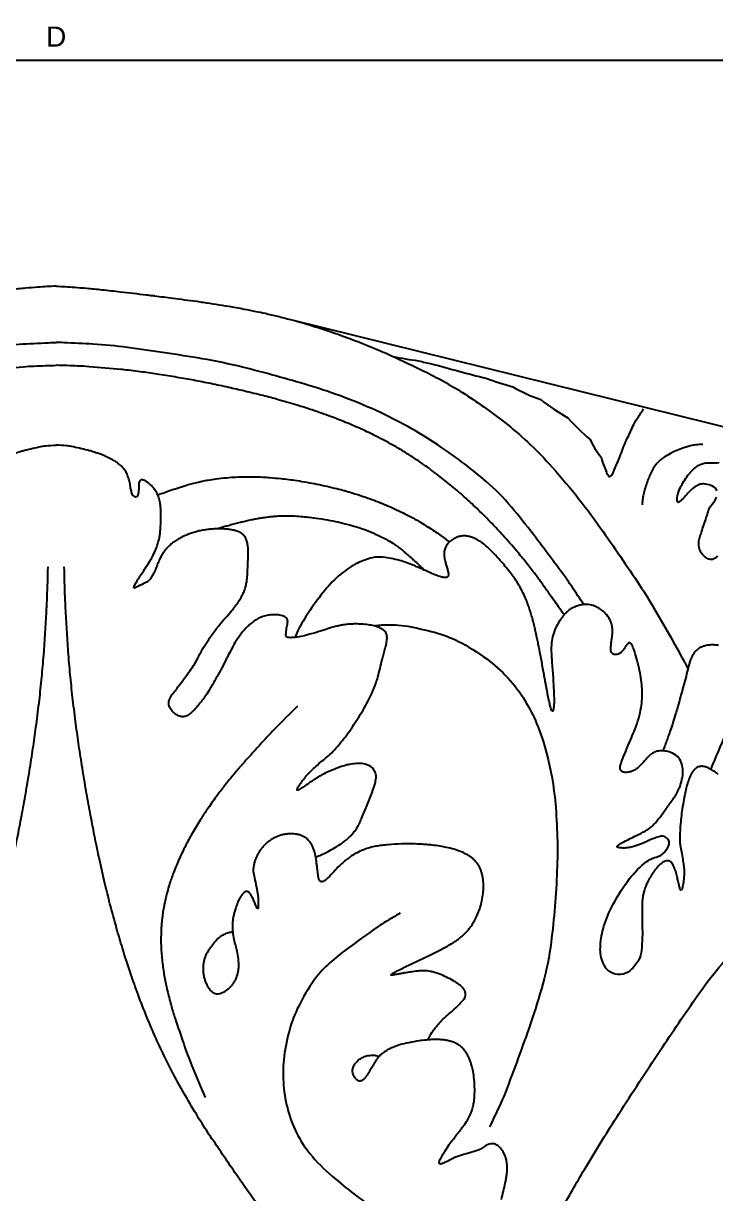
# Model space of a CAD drawing. Header units: millimetres. Extents: x 96 to 279, y 61 to 183.
# Drawn here: x 142.57 to 145.79, y 125.75 to 131.2 of the extents above; entities that cross this region are included whole.
import ezdxf

# ---------------------------------------------------------------- set-up
doc = ezdxf.new("R2010")
doc.units = ezdxf.units.MM
doc.layers.add('DIMENSIONS', color=4, linetype='Continuous')
doc.layers.add('PART', color=7, linetype='Continuous')
doc.styles.get("Standard").update_dxf_attribs({"font": 'arial.ttf'})
doc.dimstyles.new('BALMER1', dxfattribs={"dimscale": 0, "dimtxt": 0.09375, "dimasz": 0.125, "dimexe": 0.0625, "dimexo": 0.125, "dimgap": 0.0625, "dimtad": 1, "dimdec": 4, "dimlfac": -1, "dimzin": 3, "dimdsep": 46, "dimlunit": 4, "dimtxsty": 'Standard', "dimcen": 0.0625, "dimdle": 0.0625, "dimclrd": 256, "dimclre": 256, "dimclrt": 256, "dimadec": 0, "dimazin": 0, "dimtfac": 0.75, "dimtdec": 4, "dimtix": 1, "dimtmove": 2, "dimatfit": 3, "dimfxl": 1, "dimtolj": 1, "dimtzin": 3, "dimarcsym": 0})

# ---------------------------------------------------------------- blocks, each defined once
blk = doc.blocks.new('BALMERREPEAT206VI')
at = {"layer": 'PART'}
blk.add_line((-1.0919, 6.7195), (-5.3678, 5.6609), dxfattribs=at)
at = {"layer": 'PART', "flags": 128}
for points in [[(0, 6.8748, 0.004765), (-0.0854, 6.8699, 0.00707), (-0.1429, 6.8652, 0.000068), (-0.2125, 6.8585, 0.003424), (-0.2139, 6.8584, 0.00141), (-0.2987, 6.8488, 0.000985), (-0.4199, 6.8346, 0.000026), (-0.4326, 6.8331, 0.000143), (-0.4349, 6.8328, 0.001594), (-0.4589, 6.8299, 0.000454), (-0.5432, 6.8191, 0.001104), (-0.5983, 6.8119, 0.001063), (-0.6556, 6.8042, 0.003004), (-0.6852, 6.7999, 0.001492), (-0.7446, 6.7909, 0.004058), (-0.8027, 6.7814, 0.00325), (-0.875, 6.7684, 0.004275), (-0.931, 6.7575, 0.005646), (-0.9732, 6.7485, 0.003985), (-1.0319, 6.7346, 0.00392), (-1.0914, 6.7196, 0.00046), (-1.0914, 6.7196, 0.00002), (-1.0919, 6.7195)], [(-1.0919, 6.7195, 0.010395), (-1.1939, 6.6904, 0.009655), (-1.3036, 6.6544, 0.008393), (-1.3904, 6.6223, 0.005969), (-1.5112, 6.5737, 0.010631), (-1.5628, 6.5509, 0.00359), (-1.7135, 6.4792, 0.028519), (-1.8929, 6.3792, 0.02444), (-2.0887, 6.2412, 0.042464), (-2.2961, 6.0487, 0.031172), (-2.5369, 5.7483, 0.005938), (-2.72, 5.4815, 0.015899), (-2.784, 5.3789, 0.003045), (-2.8699, 5.2287, 0.004338), (-2.9287, 5.1225, 0.006357), (-2.9309, 5.1183, 0.001068), (-2.9435, 5.0933)], [(-2.4581, 5.392, -0.003934), (-2.4039, 5.4744, -0.009758), (-2.3812, 5.507, -0.006311), (-2.2237, 5.7184, -0.010206), (-2.122, 5.8458, -0.042649), (-2.0039, 5.9653, -0.027369), (-1.796, 6.1238, -0.039934), (-1.5109, 6.2859, -0.036699), (-1.1776, 6.4128, -0.011519), (-0.8685, 6.4974, -0.019183), (-0.6801, 6.5368, -0.008754), (-0.3328, 6.5893, -0.019022), (-0.1717, 6.6046, -0.002882), (-0.0351, 6.6115, -0.011668), (-0.0013, 6.6123, -0.001049), (-0.0012, 6.6123, -0.000099), (0, 6.6123)], [(-1.5694, 6.5465, -0.007653), (-1.6877, 6.5272, -0.017316), (-1.7505, 6.5137, -0.007976), (-2.0039, 6.4456, -0.016081), (-2.1278, 6.4059, -0.042071), (-2.258, 6.3467, -0.039456), (-2.3847, 6.2619, -0.050147), (-2.4874, 6.1625, -0.072744), (-2.5396, 6.0787, -0.048718), (-2.555, 6.0311, 0.076128), (-2.5666, 6.0012, 0.022503), (-2.5735, 5.9903, 0.112579), (-2.5754, 5.9886, 0.189766), (-2.5795, 5.988, 0.120256), (-2.5853, 5.991, 0.056261), (-2.5905, 5.9966, 0.040197), (-2.5961, 6.0058, 0.037333), (-2.6152, 6.0519, -0.023162), (-2.644, 6.1271, -0.004211), (-2.66, 6.1631, -0.002214), (-2.6915, 6.2311, -0.031785), (-2.7044, 6.2546, -0.014546), (-2.7372, 6.3033)], [(-2.3668, 5.3444, -0.000194), (-2.3501, 5.3683, -0.00036), (-2.3411, 5.3812, -0.000001), (-2.3191, 5.4126, -0.000191), (-2.319, 5.4127, -0.000279), (-2.3114, 5.4234, -0.000187), (-2.3001, 5.4395, -0.000429), (-2.2956, 5.4459, -0.000169), (-2.284, 5.4621, -0.001111), (-2.2759, 5.4736, -0.000541), (-2.259, 5.4971, -0.00208), (-2.2554, 5.5021, -0.000527), (-2.241, 5.5217, -0.006408), (-2.2284, 5.5383, -0.002089), (-2.1889, 5.5888, -0.009338), (-2.1469, 5.6402, -0.006259), (-2.0817, 5.7147, -0.009682), (-2.031, 5.7692, -0.007931), (-1.9667, 5.8336, -0.009743), (-1.9094, 5.887, -0.008817), (-1.8439, 5.9437, -0.01083), (-1.782, 5.9931, -0.010085), (-1.7135, 6.0434, -0.011735), (-1.6449, 6.0891, -0.011925), (-1.5755, 6.1309, -0.011048), (-1.5016, 6.1708, -0.011717), (-1.4303, 6.2052, -0.00853), (-1.349, 6.2405, -0.010074), (-1.2791, 6.2677, -0.006591), (-1.1928, 6.2982, -0.008269), (-1.1233, 6.3203, -0.004903), (-1.035, 6.346, -0.006164), (-0.9643, 6.3649, -0.00367), (-0.8785, 6.3859, -0.004208), (-0.8033, 6.4032, -0.003621), (-0.7202, 6.4208, -0.003837), (-0.6415, 6.4363, -0.004638), (-0.5641, 6.4502, -0.004239), (-0.4791, 6.4639, -0.005249), (-0.4019, 6.4749, -0.004749), (-0.3163, 6.4853, -0.005776), (-0.3033, 6.4866, -0.000498), (-0.1531, 6.4998, -0.011076), (-0.1018, 6.503, -0.005592), (0, 6.5062)], [(-3.0808, 5.6182, 0.096266), (-3.0682, 5.6062, 0.117817), (-3.0547, 5.6015, 0.123141), (-3.0418, 5.6034, 0.074673), (-3.0235, 5.6143, 0.055485), (-3.0084, 5.6298, 0.074977), (-3.0006, 5.6438, 0.071405), (-2.9945, 5.671, 0.085394), (-2.9967, 5.6943, 0.004289), (-3.0032, 5.7177, 0.008675), (-3.0068, 5.7292, 0.002376), (-3.0181, 5.7632, -0.003077), (-3.0294, 5.7973, -0.007052), (-3.033, 5.8088, 0.003922), (-3.0393, 5.8296, 0.117968), (-3.0574, 5.8601, -0.109279), (-3.0775, 5.8926, -0.072745)], [(-3.0788, 5.9218, -0.180831), (-3.0666, 5.9387, -0.104834), (-3.0337, 5.9518, -0.040878), (-3.0111, 5.9538, -0.086111), (-3.0004, 5.952, -0.062544), (-2.9762, 5.9399, -0.055417), (-2.9529, 5.9203, -0.009702), (-2.9341, 5.8998, 0.014165), (-2.921, 5.8859, 0.003818), (-2.9134, 5.8783, 0.005287), (-2.9079, 5.8729, 0.063543), (-2.9019, 5.8686, 0.131249), (-2.8984, 5.8678, 0.231687), (-2.8964, 5.8688, 0.091342), (-2.8939, 5.8738, 0.076698), (-2.8936, 5.8766, 0.016516), (-2.8944, 5.89, 0.083013), (-2.905, 5.929, 0.049371), (-2.9391, 5.9875, 0.070987), (-2.9836, 6.0337, 0.114482), (-3.02, 6.0505, 0.076441), (-3.053, 6.0522, -0.069486), (-3.0894, 6.0536, -0.029318)], [(-3.0133, 6.1378, -0.023885), (-2.9794, 6.1357, -0.035019), (-2.9566, 6.1316, -0.080314), (-2.8331, 6.0779, -0.131471), (-2.7771, 6.0164, -0.031167), (-2.755, 5.9663, -0.029135), (-2.738, 5.9103, -0.023491), (-2.7337, 5.8875, -0.017198), (-2.7302, 5.8559)], [(-1.2098, 4.2159, -0.017366), (-1.2584, 4.2374, -0.02423), (-1.2919, 4.2556, -0.001306), (-1.3248, 4.2758, -0.011731), (-1.3284, 4.2782, -0.017009), (-1.3443, 4.2899, -0.01569), (-1.3607, 4.3036, -0.022974), (-1.3744, 4.3171, -0.021114), (-1.3879, 4.333, -0.022254), (-1.4005, 4.3506, -0.025796), (-1.4098, 4.3667, -0.014738), (-1.4203, 4.3889, -0.005784), (-1.4448, 4.4464, -0.005629), (-1.4634, 4.4932, -0.005765), (-1.4805, 4.5392, -0.028744), (-1.486, 4.5581, -0.020918), (-1.4911, 4.5847, -0.105575), (-1.49, 4.6005, -0.071455), (-1.4806, 4.6218, -0.167663), (-1.4523, 4.6447, -0.111707), (-1.3989, 4.6513, -0.0112), (-1.3655, 4.6472, -0.033481), (-1.3545, 4.6448, -0.007693), (-1.329, 4.6372, -0.011722), (-1.3125, 4.6315, -0.015922), (-1.268, 4.6133, -0.022732), (-1.238, 4.5983, -0.007393), (-1.2134, 4.584, -0.011792), (-1.1983, 4.5745, -0.008174), (-1.1752, 4.5586, 0.007652), (-1.152, 4.5426, 0.00473), (-1.1404, 4.535, 0.006508), (-1.1318, 4.5297, 0.039782), (-1.1281, 4.5278, 0.057816), (-1.1253, 4.5271, 0.143676), (-1.1234, 4.5273, 0.223234), (-1.1225, 4.5283, 0.130173), (-1.1225, 4.53, 0.051827), (-1.1239, 4.534, 0.009578), (-1.1266, 4.5392, 0.012521), (-1.1288, 4.5431, 0.013433), (-1.1343, 4.5517, 0.007739), (-1.1444, 4.5663, 0.0163), (-1.1617, 4.5888, 0.018511), (-1.1783, 4.6074, 0.010234), (-1.1894, 4.6186, 0.005648), (-1.2101, 4.6381, 0.020735), (-1.24, 4.6635, -0.02096), (-1.27, 4.6888, -0.019258), (-1.2973, 4.716, -0.016292), (-1.3273, 4.7505, -0.011129), (-1.3544, 4.7853, -0.010565), (-1.3813, 4.8231, -0.008314), (-1.4065, 4.8615, -0.008436), (-1.43, 4.9002, -0.012966), (-1.452, 4.9401, -0.014024), (-1.4704, 4.978, -0.016201), (-1.4893, 5.0241, -0.02557), (-1.4988, 5.0542, -0.002235), (-1.5091, 5.0944, 0.001891), (-1.5194, 5.1346, 0.000694), (-1.5257, 5.1586, -0.000446), (-1.5319, 5.1826, -0.016124), (-1.5386, 5.2119, -0.021139), (-1.5419, 5.2345, -0.068443), (-1.5416, 5.2454, -0.06171), (-1.5382, 5.2569, -0.065653), (-1.5324, 5.2663, -0.065624), (-1.5244, 5.274, -0.033078), (-1.5132, 5.2811, -0.037012), (-1.5023, 5.2861, -0.017502), (-1.4886, 5.2906, -0.018167), (-1.475, 5.294, -0.022338), (-1.4482, 5.2984, -0.019375), (-1.417, 5.301, -0.013097), (-1.3877, 5.3015, -0.018509), (-1.3669, 5.3005, -0.013321), (-1.3414, 5.2977, -0.018653), (-1.3234, 5.2945, -0.00806), (-1.3065, 5.2906, -0.005867), (-1.2834, 5.2846, -0.015822), (-1.247, 5.2733, 0.01277), (-1.2019, 5.2591, 0.013502), (-1.1488, 5.2454, 0.022804), (-1.1169, 5.2396, 0.011178), (-1.109, 5.2387, 0.007144), (-1.0966, 5.2378, 0.03338), (-1.0862, 5.2378, 0.04717), (-1.0789, 5.2391, 0.15624), (-1.073, 5.2429, 0.172405), (-1.0708, 5.2489, 0.021773), (-1.0709, 5.253, 0.006026), (-1.0723, 5.2675, 0.029246), (-1.0768, 5.2953, -0.04801), (-1.079, 5.3123, -0.108676), (-1.0773, 5.321, -0.093094), (-1.0717, 5.3294, -0.064577), (-1.0638, 5.3356, -0.062234), (-1.0543, 5.3398, -0.024243), (-1.0415, 5.3429, -0.028964), (-1.0306, 5.3444, -0.019904), (-1.0195, 5.3448, -0.014866), (-1.0046, 5.3443, -0.039566), (-0.9817, 5.3411, -0.035633), (-0.9572, 5.3337, -0.034312), (-0.9371, 5.3244, -0.03337), (-0.9179, 5.3122, -0.023575), (-0.9017, 5.299, -0.021473), (-0.8852, 5.283, -0.028734), (-0.8569, 5.2493, -0.029513), (-0.8333, 5.2135, -0.015642), (-0.7979, 5.1475, 0.012374), (-0.7537, 5.0638, 0.002106), (-0.7241, 5.0116, 0.005131), (-0.7117, 4.9903, 0.024337), (-0.6918, 4.9606, 0.016104), (-0.6584, 4.9183, 0.017871), (-0.6392, 4.8972, 0.026758), (-0.6251, 4.8842, 0.03532), (-0.6161, 4.8777, 0.036319), (-0.6064, 4.8728, 0.062998), (-0.5965, 4.8699, 0.061433), (-0.586, 4.8696, 0.055548), (-0.5757, 4.8718, 0.049247), (-0.5647, 4.8765, 0.032932), (-0.5544, 4.8833, 0.034436), (-0.5454, 4.891, 0.036664), (-0.5375, 4.9002, 0.038319), (-0.5312, 4.9099, 0.051338), (-0.5269, 4.9205, 0.059251), (-0.5253, 4.9302, 0.048993), (-0.5258, 4.9405, 0.05117), (-0.5283, 4.9501, 0.026291), (-0.5336, 4.9626, 0.04321), (-0.5379, 4.9697, 0.011699), (-0.5495, 4.9849, -0.007544), (-0.5677, 5.0083, -0.002695), (-0.597, 5.0475, -0.002897), (-0.6238, 5.0843, -0.038623), (-0.6649, 5.1518, 0.033602), (-0.7113, 5.2298, 0.006761), (-0.7435, 5.2751, 0.013263), (-0.7608, 5.2975, 0.01477), (-0.789, 5.3301, -0.015015), (-0.8172, 5.3627, -0.004598), (-0.8322, 5.3814, -0.006019), (-0.8434, 5.396, -0.019766), (-0.8533, 5.4104, -0.014634), (-0.8652, 5.4307, -0.026496), (-0.8737, 5.4482, -0.025034), (-0.8807, 5.4676, -0.023033), (-0.8861, 5.4887, -0.026959), (-0.889, 5.5071, -0.010521), (-0.8914, 5.5386, -0.006029), (-0.8938, 5.5938, -0.002653), (-0.8945, 5.6223, -0.00434), (-0.8947, 5.6398, -0.026731), (-0.8936, 5.6624, -0.030045), (-0.8903, 5.6822, -0.02801), (-0.8876, 5.6916, -0.029031), (-0.884, 5.7003, -0.036422), (-0.8793, 5.7084, -0.039983), (-0.8739, 5.7151, -0.037836), (-0.8675, 5.721, -0.034409), (-0.8596, 5.7263, -0.026569), (-0.8514, 5.7305, -0.023261), (-0.8417, 5.7343, -0.032297), (-0.8233, 5.7392, -0.025399), (-0.7993, 5.7427, -0.012682), (-0.7745, 5.7444, -0.015671), (-0.7544, 5.7447, -0.010829), (-0.73, 5.7437, -0.013206), (-0.7101, 5.7419, -0.013421), (-0.6886, 5.7388, -0.013289), (-0.6671, 5.7346, -0.014097), (-0.6472, 5.7295, -0.012976), (-0.6259, 5.7228, -0.015823), (-0.6077, 5.7159, -0.013771), (-0.5872, 5.7068, -0.020361), (-0.5705, 5.6979, -0.017443), (-0.5518, 5.686, -0.026086), (-0.5364, 5.6743, -0.02323), (-0.5206, 5.6596, -0.028277), (-0.5047, 5.6413, -0.038655), (-0.4949, 5.6265, -0.013045), (-0.4863, 5.6101, -0.009147), (-0.4752, 5.5862, -0.01417), (-0.4666, 5.5652, 0.01469), (-0.4579, 5.5441, 0.031885), (-0.4466, 5.5224, 0.046043), (-0.4365, 5.5088, 0.032774), (-0.4276, 5.5001, 0.061384), (-0.4221, 5.4965, 0.000296), (-0.4184, 5.4946, 0.00008), (-0.4048, 5.4878, 0.000287), (-0.3735, 5.4722, 0.00156), (-0.3677, 5.4694, 0.105343), (-0.3654, 5.4688, 0.138708), (-0.3636, 5.4692, 0.177211), (-0.3628, 5.4702, 0.101095), (-0.3625, 5.4723, 0.080407), (-0.3635, 5.4769, 0.037013), (-0.3679, 5.4863, 0.003947), (-0.3771, 5.5022, 0.00977), (-0.3811, 5.5085, 0.001128), (-0.39, 5.5222, -0.000663), (-0.3989, 5.5359, -0.001526), (-0.4167, 5.5637, -0.001367), (-0.4364, 5.5947, -0.020974), (-0.4481, 5.6151, -0.014719), (-0.4626, 5.6452, -0.020286), (-0.4711, 5.6665, -0.02095), (-0.4776, 5.6877, -0.01794), (-0.4819, 5.7069, -0.018411), (-0.4847, 5.7259, -0.016458), (-0.487, 5.7558, -0.010458), (-0.488, 5.8029, -0.006973), (-0.4878, 5.826, -0.007988), (-0.4869, 5.846, -0.033707), (-0.4844, 5.8657, -0.027101), (-0.4784, 5.8897, -0.044891), (-0.4691, 5.9122, -0.048798), (-0.4569, 5.931, -0.017335), (-0.4478, 5.9416, -0.020565), (-0.4394, 5.9499, -0.025727), (-0.4301, 5.9576, -0.02101), (-0.4179, 5.966, -0.058375), (-0.4056, 5.9718, -0.107393), (-0.3982, 5.9726, -0.072893), (-0.3942, 5.9715, -0.09687), (-0.3915, 5.9698, -0.068872), (-0.3897, 5.9674, -0.038273), (-0.3874, 5.9625, -0.11158), (-0.3849, 5.9442, 0.068289), (-0.3833, 5.9141, 0.021224), (-0.38, 5.9004, 0.066228), (-0.3783, 5.8962, 0.211913), (-0.3737, 5.893, 0.153461), (-0.3663, 5.8938, 0.082746), (-0.3602, 5.8978, 0.095728), (-0.3564, 5.9029, 0.024573), (-0.3533, 5.9103, 0.020686), (-0.3504, 5.9194, 0.036353), (-0.3464, 5.9397, -0.03004), (-0.3419, 5.9644, -0.029324), (-0.3344, 5.9887, -0.034622), (-0.3255, 6.0084, -0.051983), (-0.3138, 6.0256, -0.04365), (-0.2961, 6.043, -0.023097), (-0.2745, 6.0593, -0.030884), (-0.2571, 6.0697, -0.01264), (-0.2315, 6.0821, -0.016966), (-0.212, 6.0902, -0.008915), (-0.1926, 6.097, -0.006184), (-0.1644, 6.1061, -0.016319), (-0.1469, 6.1109, -0.003833), (-0.0713, 6.1281, -0.032022), (-0.0484, 6.1317, -0.015344), (0, 6.1345)], [(-0.4736, 5.9025, 0.005055), (-0.5211, 5.92, 0.008834), (-0.5486, 5.9293, 0.000346), (-0.6068, 5.9477, 0.005295), (-0.6106, 5.9489, 0.006716), (-0.6352, 5.9557, 0.00597), (-0.6629, 5.9626, 0.008037), (-0.6811, 5.9667, 0.005295), (-0.7088, 5.972, 0.013387), (-0.7454, 5.9777, 0.010135), (-0.794, 5.9829, 0.009185), (-0.8372, 5.9859, 0.009609), (-0.8786, 5.9872, 0.007533), (-0.9201, 5.987, 0.00724), (-0.9632, 5.9856, 0.007942), (-0.995, 5.9836, 0.004807), (-1.0475, 5.9789, 0.013997), (-1.122, 5.9694, 0.011142), (-1.2149, 5.9528, 0.010919), (-1.3081, 5.9319, 0.014044), (-1.3797, 5.912, 0.004357), (-1.431, 5.8957, 0.007592), (-1.4603, 5.8856, 0.006102), (-1.5022, 5.8699, 0.006848), (-1.5393, 5.8549, 0.007949), (-1.5767, 5.8384, 0.007406), (-1.6163, 5.8196, 0.008489), (-1.653, 5.8006, 0.008035), (-1.6911, 5.7793, 0.008897), (-1.6992, 5.7744, 0.001108), (-1.7633, 5.7339, 0.016422), (-1.7878, 5.7171, 0.008775), (-1.8322, 5.6834)], [(-0.7473, 5.7445, 0.003854), (-0.7864, 5.7563, 0.007059), (-0.8079, 5.7623, 0.000211), (-0.8593, 5.7758, 0.003873), (-0.8621, 5.7765, 0.00457), (-0.8861, 5.7821, 0.004517), (-0.9105, 5.7874, 0.005162), (-0.9322, 5.7917, 0.005201), (-0.9538, 5.7955, 0.005666), (-0.9715, 5.7982, 0.004743), (-0.9927, 5.801, 0.007081), (-1.0047, 5.8022, 0.003657), (-1.0279, 5.8042, 0.014397), (-1.0521, 5.8054, 0.009236), (-1.0898, 5.8055, 0.017373), (-1.1312, 5.8034, 0.010751), (-1.1978, 5.7962, 0.008635), (-1.2513, 5.7883, 0.009266), (-1.301, 5.7792, 0.012854), (-1.3467, 5.7687, 0.010977), (-1.3995, 5.7539, 0.016721), (-1.4456, 5.7381, 0.016299), (-1.4917, 5.7189, 0.018486), (-1.5445, 5.6924, 0.028347), (-1.5771, 5.672, 0.003479), (-1.5951, 5.6591, 0.009992), (-1.6012, 5.6545, 0.003992), (-1.6198, 5.6395, 0.006709), (-1.6307, 5.6304, 0.00319), (-1.6525, 5.6113, 0.004361), (-1.6683, 5.5971, 0.000681), (-1.6697, 5.5958, 0.000044), (-1.691, 5.5762, 0.002475), (-1.7, 5.5677, 0.001344), (-1.7167, 5.552)], [(-3.0854, 4.6003, -0.022932), (-3.0701, 4.6122, -0.020691), (-3.0522, 4.6239, -0.036122), (-3.0344, 4.6328, -0.047656), (-3.0199, 4.6372, -0.026589), (-3.0119, 4.6384, -0.031535), (-3.0051, 4.6386, -0.043873), (-2.9995, 4.6379, -0.031064), (-2.9917, 4.6358, -0.083521), (-2.9809, 4.6299, -0.063204), (-2.9694, 4.6183, -0.033745), (-2.9594, 4.6032, -0.037032), (-2.9522, 4.5882, -0.011857), (-2.944, 4.5654, -0.01707), (-2.9391, 4.5492, -0.008592), (-2.936, 4.5362, -0.00362), (-2.9292, 4.5052, -0.018696), (-2.9146, 4.4197, -0.020168), (-2.9073, 4.3395, -0.015635), (-2.9063, 4.2919, -0.034724), (-2.9081, 4.2706, -0.013601), (-2.9134, 4.2408, 0.011414), (-2.9199, 4.2054, 0.002732), (-2.9239, 4.1794, 0.006318), (-2.9255, 4.1681, 0.032355), (-2.9264, 4.1524, 0.016562), (-2.9252, 4.1219, 0.016736), (-2.9228, 4.0996, 0.017618), (-2.9191, 4.0787, 0.023752), (-2.9168, 4.0701, 0.045035), (-2.915, 4.0657, 0.107982), (-2.9124, 4.0627, 0.28054), (-2.9108, 4.0625, 0.157308), (-2.9091, 4.0641, 0.055101), (-2.9067, 4.0699, 0.004316), (-2.9043, 4.0781, 0.00484), (-2.9024, 4.0855, 0.010816), (-2.8972, 4.1078, -0.006525), (-2.8919, 4.1302, -0.01988), (-2.885, 4.1541, -0.022286), (-2.877, 4.1748, -0.03915), (-2.8727, 4.183, -0.039084), (-2.8671, 4.1903, -0.067871), (-2.8615, 4.1952, -0.074375), (-2.8553, 4.198, -0.07001), (-2.849, 4.1989, -0.062388), (-2.8418, 4.198, -0.043193), (-2.8351, 4.1957, -0.034764), (-2.8273, 4.1915, -0.046823), (-2.8133, 4.1807, -0.034792), (-2.7971, 4.1634, -0.018862), (-2.7815, 4.1427, -0.021089), (-2.769, 4.1231, -0.015622), (-2.7561, 4.0989, -0.020629), (-2.7476, 4.0798, -0.019651), (-2.7401, 4.0587, -0.023276), (-2.7354, 4.0405, -0.017746), (-2.7315, 4.0175, -0.031904), (-2.7305, 4.0045, -0.002963), (-2.7305, 3.9829, -0.001355), (-2.7308, 3.9356, -0.001296), (-2.7312, 3.8987, 0.000505), (-2.7317, 3.8619, 0.01528), (-2.7312, 3.8395, 0.005881), (-2.7276, 3.7813, 0.109238), (-2.7141, 3.7362, 0.082929), (-2.6755, 3.688, 0.16777), (-2.63, 3.6688, 0.164362), (-2.5812, 3.6817, 0.152351), (-2.5487, 3.7218, 0.103837), (-2.5358, 3.7954, 0.059858), (-2.5489, 3.8807, 0.048272), (-2.5875, 3.9804, 0.043053), (-2.6638, 4.1045, 0.056283), (-2.7399, 4.1861, 0.114151), (-2.7965, 4.2156, -0.153346), (-2.8372, 4.2411, -0.110007), (-2.8559, 4.2761, -0.223445), (-2.8525, 4.2961, -0.14118), (-2.834, 4.3111, -0.171096), (-2.8141, 4.3123, -0.014092), (-2.7894, 4.3045, -0.019236), (-2.7717, 4.2976, -0.004082), (-2.7455, 4.286, 0.00762), (-2.7315, 4.2798, 0.007739), (-2.7141, 4.2729, 0.00803), (-2.6971, 4.2667, 0.03052), (-2.6854, 4.2634, 0.016388), (-2.6633, 4.2594, 0.03533), (-2.6457, 4.2581, 0.030802), (-2.6256, 4.2593, 0.046004), (-2.6166, 4.2612, 0.170108), (-2.6145, 4.2627, 0.207418), (-2.6141, 4.2653, 0.138785), (-2.6159, 4.2688, 0.040925), (-2.6207, 4.2729, 0.03268), (-2.6273, 4.2771, 0.001816), (-2.6332, 4.2803, 0.00084), (-2.646, 4.2872, 0.012644), (-2.7041, 4.3163, -0.018166), (-2.7444, 4.3371, -0.030423), (-2.7613, 4.348, -0.025733), (-2.7797, 4.363, -0.017538), (-2.7964, 4.3793, -0.032779), (-2.8044, 4.3889, -0.001479), (-2.8138, 4.4018, -0.000477), (-2.8427, 4.4418, -0.000592), (-2.8744, 4.4858, -0.001713), (-2.8852, 4.501, -0.03638), (-2.8907, 4.51, -0.012868), (-2.9035, 4.5369, -0.028308), (-2.9071, 4.5464, -0.009094), (-2.916, 4.5766, -0.073012), (-2.9208, 4.6155, -0.074232), (-2.9143, 4.6535, -0.120764), (-2.8953, 4.6838, -0.113455), (-2.8628, 4.7035, -0.031686), (-2.8386, 4.7098, -0.054199), (-2.824, 4.711, -0.040008), (-2.8, 4.7085, -0.071788), (-2.7873, 4.7042, -0.03933), (-2.7707, 4.694, -0.046591), (-2.7583, 4.6832, -0.013839), (-2.7458, 4.6691, 0.015209), (-2.7332, 4.6551, 0.007683), (-2.7144, 4.6359, 0.018982), (-2.7064, 4.6286, 0.034993), (-2.7001, 4.6239, 0.025681), (-2.6906, 4.6186, 0.031467), (-2.6828, 4.6153, 0.024452), (-2.6723, 4.6122, 0.039355), (-2.6642, 4.6109, 0.026794), (-2.652, 4.6105, 0.061798), (-2.6423, 4.612, 0.080537), (-2.6355, 4.6151, 0.108662), (-2.6309, 4.62, 0.096904), (-2.6283, 4.6271, 0.054385), (-2.6279, 4.6366, 0.062889), (-2.6294, 4.6446, 0.015752), (-2.6361, 4.6635, 0.004433), (-2.6627, 4.7294, 0.004501), (-2.6761, 4.761, -0.003511), (-2.6934, 4.8015, -0.05001), (-2.7234, 4.8999, -0.058066), (-2.7305, 4.9883, -0.036747), (-2.7212, 5.0733, -0.033297), (-2.698, 5.1647, -0.001398), (-2.6915, 5.1844, -0.010886), (-2.6906, 5.187, -0.018996), (-2.6875, 5.1942, -0.013799), (-2.6826, 5.2038, -0.063342), (-2.6784, 5.2097, -0.088791), (-2.6742, 5.2128, -0.151363), (-2.6695, 5.2136, -0.1628), (-2.6654, 5.2117, -0.02876), (-2.6616, 5.2074, -0.017797), (-2.6561, 5.2, -0.010494), (-2.6505, 5.1916, 0.013609), (-2.645, 5.1832, 0.031239), (-2.6392, 5.176, 0.024842), (-2.6309, 5.1677, 0.079535), (-2.6241, 5.1633, 0.053578), (-2.6128, 5.1597, 0.078956), (-2.603, 5.1593, 0.0984), (-2.5955, 5.1617, 0.085352), (-2.5894, 5.1665, 0.107712), (-2.5864, 5.1718, 0.042876), (-2.5845, 5.181, 0.054283), (-2.5843, 5.1883, 0.002481), (-2.5849, 5.1935, 0.000828), (-2.5865, 5.2092, 0.006887), (-2.5885, 5.2265, -0.004039), (-2.5922, 5.2561, -0.136815), (-2.5829, 5.3157, -0.127919), (-2.5423, 5.3658, -0.067546), (-2.5026, 5.3874, -0.100765), (-2.4726, 5.3923, -0.019646), (-2.4466, 5.3904, -0.045374), (-2.4355, 5.388, -0.026022), (-2.4149, 5.3805, -0.037403), (-2.4013, 5.3735, -0.030304), (-2.388, 5.3642, -0.024063), (-2.3726, 5.3507, -0.034414), (-2.3656, 5.343, -0.01339), (-2.3496, 5.3214, -0.082954), (-2.3161, 5.2513, -0.082529), (-2.3071, 5.1736, -0.009504), (-2.312, 5.1005, 0.009876), (-2.3167, 5.0302, 0.000748), (-2.3201, 4.9571, 0.008744), (-2.3203, 4.9509, 0.014245), (-2.3199, 4.9335, 0.013332), (-2.3186, 4.9149, 0.007422), (-2.3179, 4.9089, 0.007516), (-2.317, 4.9031, 0.031298), (-2.3161, 4.8992, 0.042066), (-2.3151, 4.8965, 0.117911), (-2.3139, 4.895, 0.193366), (-2.3127, 4.8947, 0.172927), (-2.3117, 4.8952, 0.069357), (-2.3101, 4.8975, 0.036929), (-2.3071, 4.9042, 0.023897), (-2.3038, 4.9151, 0.003551), (-2.2985, 4.9363, 0.007578), (-2.2963, 4.9464, 0.001323), (-2.2902, 4.976, 0.003132), (-2.2878, 4.9885, 0.000448), (-2.282, 5.0192, 0.000704), (-2.2784, 5.0387, 0.000738), (-2.2733, 5.0663, -0.000306), (-2.2683, 5.0939, -0.001551), (-2.2568, 5.1558, -0.001826), (-2.2466, 5.2083, -0.003429), (-2.2419, 5.2316, -0.002649), (-2.2353, 5.2617, -0.004176), (-2.2302, 5.284, -0.003663), (-2.2239, 5.3094, -0.005554), (-2.2193, 5.3264, -0.00373), (-2.2121, 5.3516, -0.007842), (-2.2084, 5.3635, -0.003574), (-2.1997, 5.3892, -0.017902), (-2.1882, 5.4189, -0.014768), (-2.172, 5.4539, -0.017938), (-2.1562, 5.4828, -0.018374), (-2.1388, 5.5098, -0.009848), (-2.1207, 5.5347, -0.00826), (-2.098, 5.5636, -0.008624), (-2.0769, 5.5888, -0.006501), (-2.0478, 5.6214, -0.019447), (-2.0162, 5.6532, -0.023539), (-1.988, 5.6772, -0.023935), (-1.9728, 5.6878, -0.021871), (-1.9552, 5.6978, -0.034345), (-1.9394, 5.7045, -0.030913), (-1.9211, 5.7097, -0.049444), (-1.9049, 5.7116, -0.041714), (-1.8857, 5.7103, -0.05149), (-1.868, 5.7056, -0.047924), (-1.8504, 5.697, -0.045171), (-1.8323, 5.6836, -0.062287), (-1.8215, 5.6713, -0.023212), (-1.8155, 5.6613, -0.036091), (-1.8124, 5.6545, -0.034192), (-1.8096, 5.6451, -0.034838), (-1.8082, 5.6356, -0.044999), (-1.8084, 5.6166, -0.038754), (-1.8123, 5.5948, -0.006927), (-1.8176, 5.5756, 0.010274), (-1.8229, 5.5565, 0.002155), (-1.8253, 5.5469, 0.00348), (-1.8267, 5.5409, 0.040401), (-1.8275, 5.5356, 0.033125), (-1.8275, 5.5291, 0.085456), (-1.8265, 5.5252, 0.080136), (-1.8242, 5.5216, 0.094099), (-1.8215, 5.5195, 0.06889), (-1.8172, 5.5181, 0.077176), (-1.8076, 5.5177, 0.050005), (-1.7932, 5.5209, 0.008876), (-1.7706, 5.5287, 0.016041), (-1.7583, 5.5336, 0.000012), (-1.7395, 5.5419, 0.00001), (-1.7156, 5.5525, 0.000052), (-1.6917, 5.5631, -0.000008), (-1.6678, 5.5736, -0.038703), (-1.5994, 5.5977, -0.036103), (-1.523, 5.6124, -0.086656), (-1.4731, 5.6096, -0.05909), (-1.4044, 5.5848, -0.057002), (-1.3263, 5.5337, -0.049767), (-1.2513, 5.4577, -0.020676), (-1.1835, 5.3662, -0.024301), (-1.133, 5.2835, -0.020135), (-1.1267, 5.2708, -0.008297), (-1.1133, 5.2392)], [(-0.9332, 2.6058, 0.009427), (-0.8329, 2.7472, 0.000219), (-0.7189, 2.9146, 0.004465), (-0.7134, 2.9229, 0.00722), (-0.6607, 3.0059, 0.006259), (-0.6027, 3.1032, 0.009408), (-0.5532, 3.1922, 0.008763), (-0.5037, 3.2896, 0.008846), (-0.459, 3.3858, 0.008896), (-0.418, 3.4829, 0.006894), (-0.3773, 3.5884, 0.007858), (-0.3443, 3.6819, 0.005732), (-0.309, 3.7917, 0.006758), (-0.2813, 3.8856, 0.004709), (-0.2508, 3.9986, 0.005701), (-0.2276, 4.0925, 0.003735), (-0.2017, 4.2062, 0.004465), (-0.1816, 4.3017, 0.003036), (-0.1603, 4.4109, 0.003298), (-0.142, 4.5118, 0.003127), (-0.1242, 4.6174, 0.003168), (-0.1079, 4.722, 0.003972), (-0.0939, 4.8217, 0.003583), (-0.0799, 4.9325, 0.004498), (-0.0681, 5.0407, 0.004754), (-0.0588, 5.1434, 0.004224), (-0.058, 5.1551, 0.000248), (-0.0453, 5.3549, 0.00693), (-0.0417, 5.4273, 0.003592), (-0.0378, 5.5671)], [(-1.4798, 5.2929, 0.013061), (-1.5125, 5.2967, 0.021641), (-1.5324, 5.2976, 0.003427), (-1.5576, 5.2974, 0.003682), (-1.5811, 5.297, 0.039678), (-1.6383, 5.2909, 0.017813), (-1.7633, 5.2628, 0.05359), (-1.8741, 5.2206, 0.040864), (-2.0063, 5.139, 0.048601), (-2.104, 5.0513, 0.04764), (-2.1847, 4.9445, 0.040536), (-2.239, 4.8377, 0.033205), (-2.2855, 4.6992, 0.042249), (-2.3262, 4.4656, 0.031905), (-2.3338, 4.1518, 0.021388), (-2.3064, 3.8198, 0.035895), (-2.2676, 3.6249, 0.016109), (-2.2106, 3.4414, 0.009083), (-2.0934, 3.1213, 0.014673), (-2.0735, 3.0741, 0.005936), (-2.0196, 2.9597)], [(-3.052, 4.6262, 0.00011), (-3.12, 4.789, 0.000135), (-3.1755, 4.9216, 0.000005), (-3.1909, 4.9584, -0.000339)], [(-3.087, 5.2019, -0.020023), (-3.0639, 5.2039, -0.035782), (-3.0453, 5.2035, -0.03026), (-3.0236, 5.2, -0.053231), (-3.0055, 5.1939, -0.057194), (-2.9902, 5.1847, -0.052748), (-2.9764, 5.1715, -0.056068), (-2.9664, 5.1565, -0.020612), (-2.9559, 5.134, -0.031634), (-2.9507, 5.1187, -0.0074), (-2.9407, 5.0801, 0.006349), (-2.9291, 5.035, 0.001581), (-2.8957, 4.9131, 0.006232), (-2.8867, 4.8823, 0.004203), (-2.874, 4.8418, 0.005094), (-2.8629, 4.8086, 0.001143), (-2.8524, 4.7783, 0.003395), (-2.8487, 4.7681, 0.000826), (-2.8484, 4.7672, 0.000032), (-2.8393, 4.7426, 0.002356), (-2.835, 4.7312, 0.001323), (-2.8273, 4.7109)], [(-1.1245, 4.9188, -0.00624), (-1.0177, 4.8115, -0.009168), (-0.9473, 4.7362, -0.000205), (-0.8656, 4.6456, -0.00434), (-0.8618, 4.6413, -0.006792), (-0.8244, 4.5971, -0.005571), (-0.7801, 4.542, -0.009006), (-0.7454, 4.4962, -0.007144), (-0.7035, 4.437, -0.010653), (-0.6712, 4.3876, -0.008707), (-0.6339, 4.3257, -0.012842), (-0.6029, 4.2686, -0.012724), (-0.5745, 4.2094, -0.013677), (-0.5466, 4.1426, -0.01765), (-0.5284, 4.0896, -0.005903), (-0.5173, 4.0516, -0.009843), (-0.5113, 4.0287, -0.008093), (-0.5041, 3.9958, -0.009459), (-0.4988, 3.9674, -0.01011), (-0.4948, 3.9397, -0.008317), (-0.4912, 3.9059, -0.011029), (-0.4897, 3.8831, -0.006475), (-0.4884, 3.8443, -0.019593), (-0.4895, 3.7893, -0.01556), (-0.4957, 3.7205, -0.013592), (-0.5052, 3.6564, -0.014306), (-0.5177, 3.5962, -0.008055), (-0.5354, 3.5265, -0.010106), (-0.5515, 3.4715, -0.00591), (-0.5541, 3.4637, -0.000388), (-0.5942, 3.3465, -0.012394), (-0.6325, 3.243, -0.008581), (-0.6942, 3.096)], [(-2.6168, 2.1902, 0.017677), (-2.5897, 2.1809, 0.021234), (-2.5666, 2.175, 0.052645), (-2.4745, 2.1654, 0.065949), (-2.4011, 2.1752, 0.159509), (-2.349, 2.2095, 0.109038), (-2.3093, 2.2903, 0.101225), (-2.3044, 2.426, 0.08459), (-2.3574, 2.579, 0.009383), (-2.4692, 2.7737, 0.007266), (-2.6219, 3.0201, 0.004717), (-2.8143, 3.3147, 0.005304), (-2.9906, 3.5732, 0.040993), (-3.1995, 3.8257, 0.033105), (-3.5013, 4.0966, 0.052353), (-3.6948, 4.2181, 0.054823), (-3.9, 4.2922, 0.069606), (-4.1039, 4.3123, 0.102507), (-4.2397, 4.2783, 0.044263), (-4.3381, 4.2196, 0.063464), (-4.3965, 4.1648, 0.031649), (-4.4089, 4.1477, 0.020456), (-4.4253, 4.1193)], [(-1.7318, 3.3646, 0.021502), (-1.7506, 3.3988, 0.037231), (-1.7638, 3.4171, 0.005051), (-1.7959, 3.4549, 0.025486), (-1.8028, 3.4619, 0.016981), (-1.8217, 3.4785, -0.012167), (-1.8483, 3.5013, -0.011063), (-1.8759, 3.5274, -0.016378), (-1.8936, 3.5459, -0.057491), (-1.9037, 3.5602, -0.085091), (-1.9075, 3.5714, -0.04357), (-1.908, 3.5782, -0.051995), (-1.9073, 3.5839, -0.038098), (-1.9055, 3.5898, -0.033922), (-1.9025, 3.596, -0.054809), (-1.895, 3.6065, -0.040314), (-1.8822, 3.6187, -0.020634), (-1.8681, 3.6291, -0.019425), (-1.8523, 3.639, -0.018346), (-1.8186, 3.6566, -0.020342), (-1.7871, 3.6701, -0.008159), (-1.7686, 3.6768, -0.014929), (-1.7584, 3.68, -0.021288), (-1.7439, 3.6834, -0.02187), (-1.7296, 3.6854, -0.020226), (-1.713, 3.6864, -0.021529), (-1.6973, 3.686, -0.00882), (-1.6757, 3.6842, -0.012753), (-1.6609, 3.6822, -0.002387), (-1.6376, 3.6785, -0.004175), (-1.6243, 3.6762, -0.002887), (-1.6084, 3.6732, 0.001348), (-1.5924, 3.6702, 0.005295), (-1.582, 3.6684, 0.004591), (-1.5698, 3.6665, 0.058694), (-1.5623, 3.6663, 0.281162), (-1.561, 3.6673, 0.296256), (-1.5613, 3.6688, 0.059562), (-1.5667, 3.6732, 0.010655), (-1.5763, 3.679, 0.01276), (-1.5845, 3.6835, 0.001366), (-1.6054, 3.6941, 0.004504), (-1.6118, 3.6972, 0.000485), (-1.6264, 3.7042, 0.000359), (-1.646, 3.7135, 0.001732), (-1.6853, 3.732, -0.000707), (-1.7246, 3.7506, -0.004885), (-1.7511, 3.7635, -0.002664), (-1.7995, 3.7878, -0.014918), (-1.8241, 3.8013, -0.010391), (-1.8584, 3.8225, -0.025684), (-1.88, 3.838, -0.022084), (-1.9033, 3.8585, -0.029701), (-1.9207, 3.8774, -0.026359), (-1.9379, 3.9007, -0.024901), (-1.9523, 3.9251, -0.023234), (-1.9651, 3.9526, -0.022314), (-1.9761, 3.9833, -0.024416), (-1.9836, 4.0122, -0.021748), (-1.9894, 4.0484, -0.028857), (-1.991, 4.076, -0.010479), (-1.9906, 4.0955, -0.016336), (-1.9897, 4.108, -0.01727), (-1.9875, 4.1232, -0.01682), (-1.9842, 4.1387, -0.026026), (-1.98, 4.1524, -0.023864), (-1.974, 4.1668, -0.030512), (-1.9671, 4.1794, -0.030377), (-1.9586, 4.1912, -0.026424), (-1.9492, 4.2015, -0.024458), (-1.938, 4.2115, -0.022677), (-1.9275, 4.2192, -0.017432), (-1.9131, 4.2282, -0.033446), (-1.8868, 4.241, -0.028421), (-1.8543, 4.2521, -0.014048), (-1.819, 4.261, -0.017004), (-1.7895, 4.2664, -0.006977), (-1.7521, 4.2715, -0.00981), (-1.7254, 4.2742, -0.008046), (-1.6999, 4.2759, -0.005712), (-1.6639, 4.2773, -0.014886), (-1.6088, 4.2772, -0.013118), (-1.5464, 4.2735, -0.011272), (-1.5171, 4.2703, -0.011857), (-1.4894, 4.266, -0.024442), (-1.4618, 4.2597, -0.022797), (-1.433, 4.2501, -0.026678), (-1.4021, 4.2363, -0.030685), (-1.3767, 4.2213, -0.008703), (-1.3579, 4.208, -0.016819), (-1.3485, 4.2006, -0.008507), (-1.3389, 4.1924, -0.004225), (-1.3201, 4.1752, -0.027547), (-1.2934, 4.1474, 0.026693), (-1.2659, 4.1188, 0.027816), (-1.2526, 4.1076, 0.049566), (-1.2442, 4.1026, 0.06583), (-1.2394, 4.101, 0.090133), (-1.2357, 4.101, 0.095964), (-1.232, 4.1025, 0.096656), (-1.2292, 4.1052, 0.042292), (-1.2264, 4.1098, 0.042942), (-1.2245, 4.1148, 0.012057), (-1.222, 4.1244, 0.02677), (-1.2212, 4.1287, 0.001087), (-1.2198, 4.1397, 0.000479), (-1.2167, 4.1645, 0.000806), (-1.2145, 4.1835, -0.001146), (-1.2122, 4.2026, -0.02143), (-1.2102, 4.2145, -0.011305), (-1.205, 4.2369, -0.024807), (-1.2009, 4.2501, -0.019157), (-1.1941, 4.2666, -0.034842), (-1.1877, 4.2784, -0.03067), (-1.1787, 4.2907, -0.042309), (-1.1692, 4.3004, -0.040849), (-1.1579, 4.3087, -0.037291), (-1.1451, 4.3152, -0.036872), (-1.1314, 4.3198, -0.026592), (-1.1155, 4.323, -0.029062), (-1.1008, 4.3243, -0.023061), (-1.0841, 4.324, -0.024263), (-1.0682, 4.3222, -0.023218), (-1.0517, 4.3188, -0.023492), (-1.0357, 4.3138, -0.024906), (-1.0198, 4.3072, -0.025904), (-1.0053, 4.2993, -0.024211), (-0.9912, 4.2897, -0.024858), (-0.9785, 4.279, -0.020653), (-0.9664, 4.2668, -0.022166), (-0.9561, 4.2545, -0.019796), (-0.9466, 4.241, -0.020476), (-0.9384, 4.2272, -0.02103), (-0.9317, 4.2133, -0.020549), (-0.9261, 4.1986, -0.024393), (-0.9221, 4.1845, -0.024531), (-0.9195, 4.1701, -0.028129), (-0.9181, 4.1522, -0.055397), (-0.919, 4.1431, -0.000573), (-0.922, 4.1285, -0.000209), (-0.9304, 4.0885, -0.000111), (-0.9338, 4.0721, 0.000519), (-0.9373, 4.0557, 0.0243), (-0.9396, 4.041, 0.014569), (-0.9416, 4.0162, 0.006281), (-0.9419, 4.0071, 0.005516), (-0.9421, 3.9967, 0.015963), (-0.9419, 3.9897, 0.014187), (-0.9412, 3.9819, 0.067092), (-0.9398, 3.9766, 0.282042), (-0.9387, 3.9758, 0.23894), (-0.9373, 3.9764, 0.070526), (-0.9345, 3.9806, 0.00552), (-0.9315, 3.9872, 0.005658), (-0.9287, 3.9937, 0.004522), (-0.9252, 4.0026, -0.001911), (-0.9216, 4.0114, -0.021563), (-0.9128, 4.0306, -0.026684), (-0.9042, 4.0454, -0.064474), (-0.8995, 4.0508, -0.074051), (-0.8943, 4.0542, -0.093626), (-0.8892, 4.0556, -0.096921), (-0.8841, 4.0549, -0.056384), (-0.8787, 4.0524, -0.053187), (-0.8737, 4.0486, -0.025933), (-0.8685, 4.043, -0.024457), (-0.8635, 4.0367, -0.030639), (-0.8545, 4.0219, -0.023617), (-0.845, 4.0016, -0.015043), (-0.8367, 3.9798, -0.017876), (-0.831, 3.961, -0.014341), (-0.8264, 3.9417, -0.015591), (-0.8233, 3.9238, -0.019479), (-0.8217, 3.9074, -0.019286), (-0.8213, 3.8908, -0.027101), (-0.8229, 3.8674, -0.018166), (-0.8284, 3.8329, -0.019353), (-0.835, 3.8055, 0.01811), (-0.8415, 3.778, 0.01641), (-0.8474, 3.7427, 0.024272), (-0.8494, 3.7185, 0.023316), (-0.8492, 3.7037, 0.021285), (-0.8476, 3.6876, 0.026307), (-0.8446, 3.6724, 0.024989), (-0.8398, 3.6569, 0.032837), (-0.8338, 3.6431, 0.027319), (-0.8245, 3.6274, 0.032288), (-0.8152, 3.6153, 0.025017), (-0.8016, 3.6012, 0.040195), (-0.7897, 3.5917, 0.034727), (-0.7745, 3.583, 0.069704), (-0.7605, 3.5784, 0.079295), (-0.7475, 3.5782, 0.084174), (-0.7353, 3.5821, 0.077031), (-0.724, 3.5904, 0.038461), (-0.7131, 3.6032, 0.04396), (-0.7054, 3.6158, 0.021442), (-0.6974, 3.634, 0.027597), (-0.6926, 3.6487, 0.021187), (-0.6884, 3.6677, 0.025386), (-0.6864, 3.6837, 0.024422), (-0.686, 3.7009, 0.026794), (-0.6872, 3.7166, 0.023878), (-0.6901, 3.7327, 0.026296), (-0.6942, 3.7471, 0.020455), (-0.6997, 3.7611, 0.019681), (-0.7066, 3.7752, 0.020357), (-0.7119, 3.7842, 0.010551), (-0.7233, 3.8011, 0.03759), (-0.7439, 3.826, 0.040181), (-0.7666, 3.8461, 0.030643), (-0.7755, 3.852, 0.016574), (-0.7929, 3.8612, 0.059964), (-0.8041, 3.8651, 0.038268), (-0.8226, 3.8677)], [(-1.6038, 3.9547, -0.007713), (-1.5348, 3.9145, -0.015301), (-1.501, 3.8927, -0.011334), (-1.3434, 3.7787, -0.022044), (-1.2664, 3.7148, -0.054791), (-1.2014, 3.6413, -0.0386), (-1.1301, 3.5218, -0.044653), (-1.0882, 3.4141, -0.039968), (-1.0622, 3.2876, -0.0464), (-1.0587, 3.1677, -0.045902), (-1.0774, 3.0479, -0.052825), (-1.1202, 2.9316, -0.05748), (-1.1819, 2.8359, -0.044083), (-1.2856, 2.7301, -0.024798), (-1.4937, 2.5694, -0.018071), (-1.5281, 2.5472, -0.009563), (-1.5953, 2.5091)], [(-2.0748, 2.6212, 0.008311), (-2.0839, 2.6597, -0.011752), (-2.093, 2.6981, -0.008813), (-2.0963, 2.7153, -0.007205), (-2.0997, 2.7363, -0.022483), (-2.1012, 2.7513, -0.015345), (-2.1018, 2.7735, -0.03254), (-2.1006, 2.7891, -0.025045), (-2.0969, 2.8091, -0.04057), (-2.092, 2.824, -0.030573), (-2.0827, 2.8426, -0.046662), (-2.0705, 2.86, -0.056342), (-2.0576, 2.872, -0.038825), (-2.0487, 2.8776, -0.056234), (-2.0419, 2.8802, -0.063175), (-2.0352, 2.8811, -0.042267), (-2.0253, 2.8803, -0.125626), (-1.9963, 2.8676, 0.090606), (-1.9578, 2.8474, 0.014065), (-1.9174, 2.8361, -0.021473), (-1.8911, 2.8283, -0.00472), (-1.8628, 2.8183, -0.013816), (-1.8533, 2.8145, -0.023043), (-1.8363, 2.8062, 0.016691), (-1.813, 2.7946, 0.008333), (-1.8051, 2.7911, 0.008362), (-1.797, 2.7879, 0.076631), (-1.7906, 2.7865, 0.146922), (-1.7872, 2.7873, 0.199635), (-1.7855, 2.7895, 0.106718), (-1.7853, 2.7947, 0.03908), (-1.7869, 2.8012, 0.032727), (-1.7899, 2.8086, 0.015744), (-1.801, 2.8294, 0.017031), (-1.8124, 2.848, 0.004406), (-1.832, 2.8769, 0.009744), (-1.8412, 2.8898, 0.001407), (-1.8544, 2.9072, 0.001395), (-1.8677, 2.9248, 0.004355), (-1.8794, 2.9397, -0.001627), (-1.891, 2.9546, -0.019419), (-1.9125, 2.9847, -0.025774), (-1.9266, 3.0087, -0.024248), (-1.9326, 3.0219, -0.020241), (-1.9384, 3.0382, -0.018784), (-1.942, 3.0515, -0.012757), (-1.9461, 3.0715, -0.030274), (-1.9497, 3.1029, -0.021985), (-1.9501, 3.1464, -0.020112), (-1.9467, 3.1911, -0.025885), (-1.941, 3.2254, -0.011224), (-1.9355, 3.2475, -0.016021), (-1.9309, 3.2628, -0.021518), (-1.9246, 3.2789, -0.019339), (-1.9162, 3.2963, -0.033572), (-1.9074, 3.3104, -0.031514), (-1.8962, 3.324, -0.038593), (-1.884, 3.3352, -0.038443), (-1.8702, 3.3444, -0.02895), (-1.854, 3.3523, -0.03231), (-1.8388, 3.3575, -0.018749), (-1.8191, 3.3621, -0.023726), (-1.8032, 3.3645, -0.012734), (-1.7823, 3.3659, -0.015125), (-1.7647, 3.3662, -0.010495), (-1.749, 3.3657, -0.006658), (-1.7244, 3.3639, -0.017471), (-1.6914, 3.36, -0.011827), (-1.6432, 3.3514, -0.021249), (-1.6005, 3.3409, -0.027897), (-1.569, 3.3297, -0.018315), (-1.5514, 3.3215, -0.021807), (-1.5373, 3.3136, -0.025572), (-1.5215, 3.3026, -0.03355), (-1.5106, 3.2929, -0.023675), (-1.4977, 3.2784, -0.032501), (-1.4895, 3.2669, -0.002562), (-1.4802, 3.2518, 0.002469), (-1.471, 3.2366, 0.000872), (-1.4584, 3.2161, 0.001376), (-1.4503, 3.2032, 0.020191), (-1.447, 3.1984, 0.007701), (-1.4377, 3.1863, 0.050405), (-1.4311, 3.1797, 0.050479), (-1.4234, 3.1744, 0.122381), (-1.4164, 3.1726, 0.103236), (-1.4081, 3.1743, 0.073581), (-1.4008, 3.1788, 0.058884), (-1.3936, 3.1864, 0.037336), (-1.3872, 3.1966, 0.048794), (-1.3837, 3.2051, 0.04614), (-1.3816, 3.2155, 0.053894), (-1.3815, 3.2247, 0.043409), (-1.3835, 3.2346, 0.047051), (-1.3869, 3.2432, 0.030782), (-1.3923, 3.2525, 0.035687), (-1.3981, 3.2599, 0.024641), (-1.4059, 3.2678, 0.027691), (-1.4135, 3.274, 0.023556), (-1.4225, 3.2799, 0.024421), (-1.4317, 3.2847, 0.026432), (-1.4412, 3.2886, 0.027005), (-1.4509, 3.2913, 0.030656), (-1.4542, 3.2918, 0.006551), (-1.4697, 3.2932, 0.055666), (-1.4852, 3.2926, 0.040973), (-1.5056, 3.2878)]]:
    blk.add_lwpolyline(points, format="xyb", dxfattribs=at)
blk = doc.blocks.new('*D123')
at = {"layer": 'Defpoints', "color": 0, "transparency": 16777216}
for p in [(149.5957, 131.0299), (135.8457, 123.0492), (149.5957, 123.0492)]:
    blk.add_point(p, dxfattribs=at)
at = {"layer": 'DIMENSIONS', "lineweight": -2, "transparency": 16777216}
for p, q in [((135.8457, 123.1742), (135.8457, 131.0924)), ((149.5957, 123.1742), (149.5957, 131.0924)), ((135.9707, 131.0299), (149.4707, 131.0299))]:
    blk.add_line(p, q, dxfattribs=at)
at = {"layer": 'DIMENSIONS', "transparency": 16777216}
for points in [[(135.9707, 131.0508), (135.9707, 131.0091), (135.8457, 131.0299)], [(149.4707, 131.0508), (149.4707, 131.0091), (149.5957, 131.0299)]]:
    blk.add_solid(points, dxfattribs=at)
at = {"layer": 'DIMENSIONS', "transparency": 16777216, "insert": (142.7207, 131.1393), "char_height": 0.09375, "attachment_point": 5}
blk.add_mtext('\\A1;D', dxfattribs=at)

msp = doc.modelspace()

# ---------------------------------------------------------------- block references
msp.add_blockref('BALMERREPEAT206VI', (142.72066, 123.10227))
at = {"xscale": -1}
msp.add_blockref('BALMERREPEAT206VI', (142.72066, 123.10227), dxfattribs=at)

# ---------------------------------------------------------------- dimensions: what is measured, and where the dimension line sits
at = {"layer": 'DIMENSIONS'}
dim = msp.add_linear_dim(base=(149.59566, 131.02995), p1=(135.84566, 123.04921), p2=(149.59566, 123.04921), text='D', dimstyle='BALMER1', override={"dimscale": 1}, dxfattribs=at)
dim.commit()
dim.dimension.update_dxf_attribs({"geometry": '*D123', "text_midpoint": (142.72066, 131.13932)})

doc.saveas('drawing.dxf')
